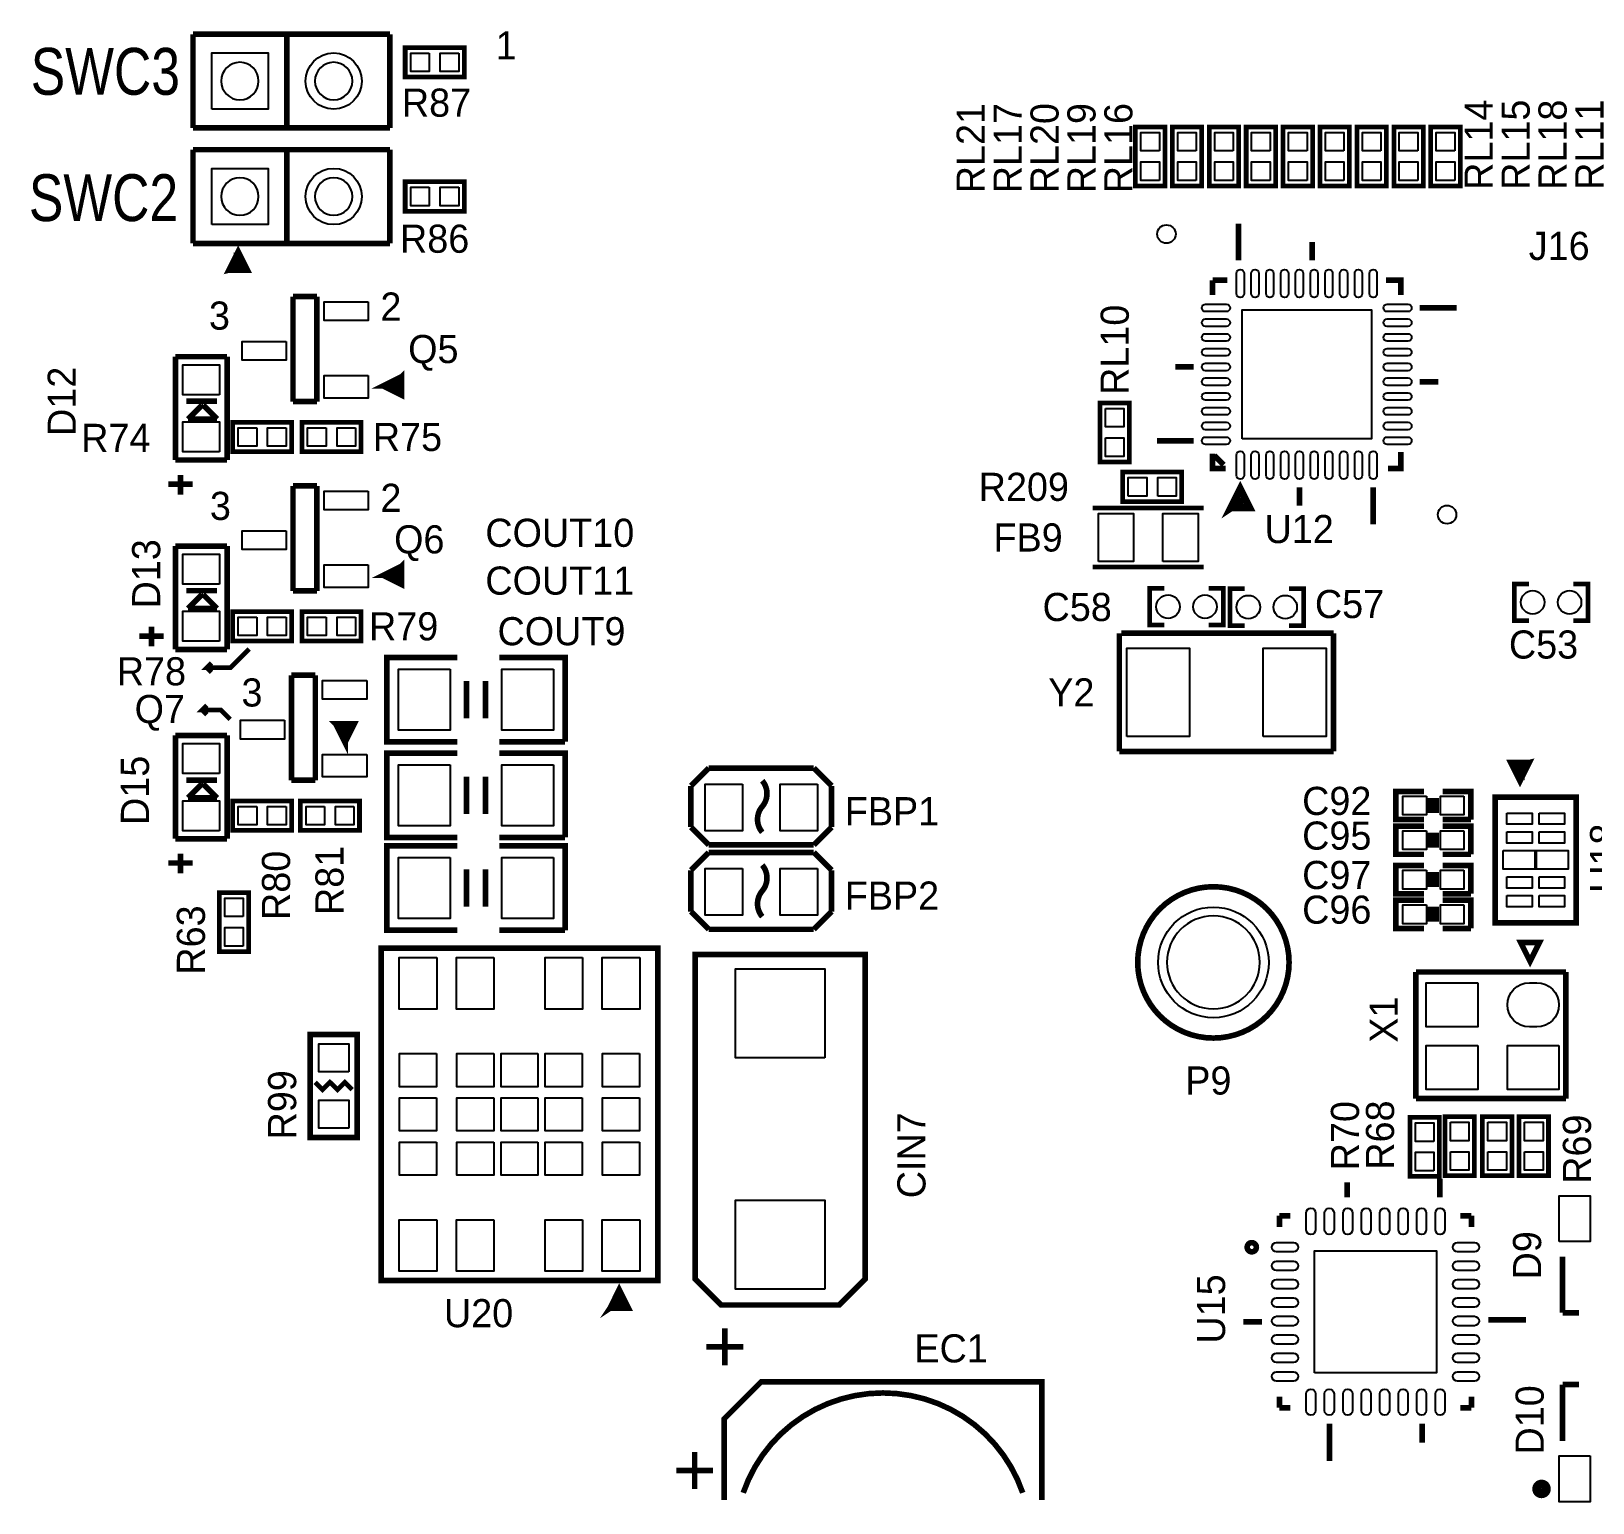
# Model space of a CAD drawing. Extents: x 0 to 260, y 0 to 180.
# Drawn here: x 192.12 to 234.41, y 68.13 to 108 of the extents above; entities that cross this region are included whole.
import ezdxf

# ---------------------------------------------------------------- set-up
doc = ezdxf.new("R2010")
doc.units = 0
for name, color, linetype in [('BG_DRILLHOLE', 193, 'CONTINUOUS'), ('BG_SILKSCREEN_TOP', 6, 'CONTINUOUS'), ('PG_SILKSCREEN_TOP', 254, 'CONTINUOUS'), ('PIN_TOP', 96, 'CONTINUOUS'), ('RD_SILKSCREEN_TOP', 85, 'CONTINUOUS')]:
    doc.layers.add(name, color=color, linetype=linetype)

msp = doc.modelspace()

# ---------------------------------------------------------------- linework, layer by layer
at = {"layer": 'BG_DRILLHOLE'}
for points in [[(198.27875, 106.650282, 1), (197.26275, 106.650282, 1)], [(200.81875, 106.650282, 1), (199.80275, 106.650282, 1)], [(198.27875, 103.522018, 1), (197.26275, 103.522018, 1)], [(200.81875, 103.522018, 1), (199.80275, 103.522018, 1)], [(225.39579, 82.771742, 1), (222.88119, 82.771742, 1)]]:
    msp.add_lwpolyline(points, format="xyb", close=True, dxfattribs=at)
at = {"layer": 'BG_SILKSCREEN_TOP', "const_width": 0.127}
for points in [[(198.0184, 91.2622), (197.5104, 90.7542), (196.8754, 90.7542), (197.0024, 90.8812)], [(196.8754, 90.7542), (197.0024, 90.6272)], [(197.5104, 89.3572), (197.2564, 89.6112), (196.7484, 89.6112), (196.8754, 89.7382)], [(196.7484, 89.6112), (196.8754, 89.4842)]]:
    msp.add_lwpolyline(points, dxfattribs=at)
at = {"layer": 'PG_SILKSCREEN_TOP'}
for points, const_width in [([(196.50075, 105.380282), (196.50075, 107.920282)], 0.1524), ([(196.50075, 107.920282), (201.83475, 107.920282)], 0.1524), ([(199.04075, 105.380282), (199.04075, 107.920282)], 0.1524), ([(200.81875, 107.920282), (201.83475, 107.920282)], 0.1524), ([(201.83475, 107.920282), (201.83475, 105.380282)], 0.1524), ([(202.2475, 107.557062), (202.2475, 106.759502), (203.8477, 106.759502), (203.8477, 107.557062), (202.2475, 107.557062)], 0.127), ([(201.83475, 105.380282), (196.50075, 105.380282)], 0.1524), ([(222.823786, 105.408476), (222.026226, 105.408476), (222.026226, 103.808276), (222.823786, 103.808276), (222.823786, 105.408476)], 0.127), ([(223.823784, 105.408476), (223.026224, 105.408476), (223.026224, 103.808276), (223.823784, 103.808276), (223.823784, 105.408476)], 0.127), ([(224.823782, 105.408476), (224.026222, 105.408476), (224.026222, 103.808276), (224.823782, 103.808276), (224.823782, 105.408476)], 0.127), ([(225.82378, 105.408476), (225.02622, 105.408476), (225.02622, 103.808276), (225.82378, 103.808276), (225.82378, 105.408476)], 0.127), ([(226.823778, 105.408476), (226.026218, 105.408476), (226.026218, 103.808276), (226.823778, 103.808276), (226.823778, 105.408476)], 0.127), ([(227.823776, 105.408476), (227.026216, 105.408476), (227.026216, 103.808276), (227.823776, 103.808276), (227.823776, 105.408476)], 0.127), ([(228.823774, 105.408476), (228.026214, 105.408476), (228.026214, 103.808276), (228.823774, 103.808276), (228.823774, 105.408476)], 0.127), ([(229.823772, 105.408476), (229.026212, 105.408476), (229.026212, 103.808276), (229.823772, 103.808276), (229.823772, 105.408476)], 0.127), ([(230.82377, 105.408476), (230.02621, 105.408476), (230.02621, 103.808276), (230.82377, 103.808276), (230.82377, 105.408476)], 0.127), ([(196.50075, 102.252018), (196.50075, 104.792018)], 0.1524), ([(196.50075, 104.792018), (201.83475, 104.792018)], 0.1524), ([(199.04075, 102.252018), (199.04075, 104.792018)], 0.1524), ([(200.81875, 104.792018), (201.83475, 104.792018)], 0.1524), ([(201.83475, 104.792018), (201.83475, 102.252018)], 0.1524), ([(202.2475, 103.920798), (202.2475, 103.123238), (203.8477, 103.123238), (203.8477, 103.920798), (202.2475, 103.920798)], 0.127), ([(224.817686, 102.789482), (224.817686, 101.789484)], 0.1524), ([(226.817682, 102.289356), (226.817682, 101.789484)], 0.1524), ([(201.83475, 102.252018), (196.50075, 102.252018)], 0.1524), ([(197.474586, 101.530404), (197.974458, 101.530404), (197.724522, 102.030276), (197.474586, 101.530404), (197.874636, 101.63048), (197.674484, 101.830378), (197.674484, 101.63048)], 0.1524), ([(224.117662, 101.254306), (224.517458, 101.254306)], 0.1524), ([(224.117662, 100.85451), (224.117662, 101.254306)], 0.1524), ([(228.817678, 101.254306), (229.217474, 101.254306), (229.217474, 100.85451)], 0.1524), ([(199.85736, 100.812346), (199.20966, 100.812346)], 0.1524), ([(199.20966, 100.812346), (199.20966, 97.967546)], 0.1524), ([(199.85736, 97.967546), (199.85736, 100.812346)], 0.1524), ([(230.727504, 100.504498), (229.727506, 100.504498)], 0.1524), ([(196.022976, 99.183444), (196.022976, 96.383602)], 0.1524), ([(197.423024, 99.183444), (196.022976, 99.183444)], 0.1524), ([(197.423024, 96.383602), (197.423024, 99.183444)], 0.1524), ([(223.107504, 98.904298), (223.60763, 98.904298)], 0.1524), ([(201.652378, 98.390202), (202.152504, 98.140266), (202.152504, 98.640138), (201.652378, 98.390202), (202.152504, 98.390202), (202.152504, 98.640138), (201.902314, 98.390202), (202.152504, 98.140266)], 0.1524), ([(229.727506, 98.504502), (230.227632, 98.504502)], 0.1524), ([(196.3166, 97.973642), (197.1548, 97.973642)], 0.1524), ([(196.7484, 97.872042), (196.3674, 97.491042)], 0.1524), ([(196.7738, 97.872042), (196.7484, 97.872042)], 0.1524), ([(197.1548, 97.491042), (196.7738, 97.872042)], 0.1524), ([(199.20966, 97.967546), (199.85736, 97.967546)], 0.1524), ([(221.067122, 96.331532), (221.864682, 96.331532), (221.864682, 97.931732), (221.067122, 97.931732), (221.067122, 96.331532)], 0.127), ([(196.3674, 97.491042), (197.1548, 97.491042)], 0.1524), ([(197.5739, 97.407222), (197.5739, 96.609662), (199.1741, 96.609662), (199.1741, 97.407222), (197.5739, 97.407222)], 0.127), ([(199.4535, 97.407222), (199.4535, 96.609662), (201.0537, 96.609662), (201.0537, 97.407222), (199.4535, 97.407222)], 0.127), ([(222.607632, 96.904302), (223.60763, 96.904302)], 0.1524), ([(196.022976, 96.383602), (197.423024, 96.383602)], 0.1524), ([(224.467674, 96.154494), (224.117662, 96.154494), (224.117662, 96.55429)], 0.1524), ([(224.167446, 96.504506), (224.417636, 96.254316)], 0.1524), ([(229.217474, 96.604328), (229.217474, 96.154494), (228.867462, 96.154494)], 0.1524), ([(196.1642, 95.44685), (196.1642, 95.98025)], 0.1524), ([(223.281494, 95.25762), (223.281494, 96.05518), (221.681294, 96.05518), (221.681294, 95.25762), (223.281494, 95.25762)], 0.127), ([(195.834, 95.72625), (196.4944, 95.72625)], 0.1524), ([(199.85736, 95.681546), (199.20966, 95.681546)], 0.1524), ([(199.20966, 95.681546), (199.20966, 92.836746)], 0.1524), ([(199.85736, 92.836746), (199.85736, 95.681546)], 0.1524), ([(224.617534, 95.094298), (225.11766, 95.094298), (224.86747, 95.594424), (224.617534, 95.094298), (224.917508, 95.29445)], 0.199898), ([(226.46767, 95.144336), (226.46767, 95.644462)], 0.1524), ([(228.467666, 94.644464), (228.467666, 95.644462)], 0.1524), ([(223.87433, 95.0849), (220.87205, 95.0849)], 0.127), ([(196.022976, 94.052644), (196.022976, 91.252802)], 0.1524), ([(197.423024, 94.052644), (196.022976, 94.052644)], 0.1524), ([(197.423024, 91.252802), (197.423024, 94.052644)], 0.1524), ([(201.652378, 93.259402), (202.152504, 93.009466), (202.152504, 93.509338), (201.652378, 93.259402), (202.152504, 93.259402), (202.152504, 93.509338), (201.902314, 93.259402), (202.152504, 93.009466)], 0.1524), ([(220.87205, 93.4847), (223.87433, 93.4847)], 0.127), ([(232.686098, 92.027502), (232.286048, 92.027502), (232.286048, 93.027754), (232.686098, 93.027754)], 0.127), ([(233.885994, 92.027502), (234.286044, 92.027502), (234.286044, 93.027754), (233.885994, 93.027754)], 0.127), ([(196.3166, 92.842842), (197.1548, 92.842842)], 0.1524), ([(196.7484, 92.741242), (196.3674, 92.360242)], 0.1524), ([(196.7738, 92.741242), (196.7484, 92.741242)], 0.1524), ([(197.1548, 92.360242), (196.7738, 92.741242)], 0.1524), ([(199.20966, 92.836746), (199.85736, 92.836746)], 0.1524), ([(222.810578, 92.909644), (222.410528, 92.909644), (222.410528, 91.909392), (222.810578, 91.909392)], 0.127), ([(224.010474, 92.909644), (224.410524, 92.909644), (224.410524, 91.909392), (224.010474, 91.909392)], 0.127), ([(224.984818, 91.897708), (224.584768, 91.897708), (224.584768, 92.89796), (224.984818, 92.89796)], 0.127), ([(226.184714, 91.897708), (226.584764, 91.897708), (226.584764, 92.89796), (226.184714, 92.89796)], 0.127), ([(196.3674, 92.360242), (197.1548, 92.360242)], 0.1524), ([(197.5739, 92.276422), (197.5739, 91.478862), (199.1741, 91.478862), (199.1741, 92.276422), (197.5739, 92.276422)], 0.127), ([(199.4535, 92.276422), (199.4535, 91.478862), (201.0537, 91.478862), (201.0537, 92.276422), (199.4535, 92.276422)], 0.127), ([(195.3768, 91.33205), (195.3768, 91.86545)], 0.1524), ([(195.0466, 91.61145), (195.707, 91.61145)], 0.1524), ([(221.591378, 88.487504), (221.591378, 91.687904)], 0.1524), ([(221.642178, 91.687904), (227.392738, 91.687904)], 0.1524), ([(227.392738, 91.687904), (227.392738, 88.487504)], 0.1524), ([(196.022976, 91.252802), (197.423024, 91.252802)], 0.1524), ([(203.6572, 88.7476), (201.7522, 88.7476), (201.7522, 91.0336), (203.6572, 91.0336)], 0.1524), ([(204.8002, 91.0336), (206.5782, 91.0336), (206.5782, 88.7476)], 0.1524), ([(199.81418, 90.550746), (199.16648, 90.550746)], 0.1524), ([(199.16648, 90.550746), (199.16648, 87.705946)], 0.1524), ([(199.81418, 87.705946), (199.81418, 90.550746)], 0.1524), ([(203.9112, 89.3826), (203.9112, 90.3986)], 0.1524), ([(204.4192, 89.3826), (204.4192, 90.3986)], 0.1524), ([(200.618598, 88.731598), (200.868534, 89.231724), (200.368662, 89.231724), (200.618598, 88.731598), (200.618598, 89.231724), (200.368662, 89.231724), (200.618598, 88.981534), (200.868534, 89.231724)], 0.1524), ([(196.022976, 88.921844), (196.022976, 86.122002)], 0.1524), ([(197.423024, 88.921844), (196.022976, 88.921844)], 0.1524), ([(197.423024, 86.122002), (197.423024, 88.921844)], 0.1524), ([(206.5782, 88.7476), (204.8002, 88.7476)], 0.1524), ([(203.6572, 86.1568), (201.7522, 86.1568), (201.7522, 88.4428), (203.6572, 88.4428)], 0.1524), ([(204.8002, 88.4428), (206.5782, 88.4428), (206.5782, 86.1568)], 0.1524), ([(227.392738, 88.487504), (221.591378, 88.487504)], 0.1524), ([(209.988404, 87.5538), (210.471004, 88.0364)], 0.1524), ([(210.471004, 88.0364), (213.315804, 88.0364)], 0.1524), ([(213.315804, 88.0364), (213.798404, 87.5538)], 0.1524), ([(232.692448, 88.185498), (232.192322, 88.185498), (232.442512, 87.685372), (232.692448, 88.185498), (232.292398, 88.085422), (232.492296, 87.885524), (232.492296, 88.085422)], 0.1524), ([(196.3166, 87.712042), (197.1548, 87.712042)], 0.1524), ([(196.7484, 87.610442), (196.3674, 87.229442)], 0.1524), ([(196.7738, 87.610442), (196.7484, 87.610442)], 0.1524), ([(197.1548, 87.229442), (196.7738, 87.610442)], 0.1524), ([(199.16648, 87.705946), (199.81418, 87.705946)], 0.1524), ([(203.9112, 86.7918), (203.9112, 87.8078)], 0.1524), ([(204.4192, 86.7918), (204.4192, 87.8078)], 0.1524), ([(209.988404, 86.4362), (209.988404, 87.5538)], 0.1524), ([(213.798404, 87.5538), (213.798404, 86.4362)], 0.1524), ([(196.3674, 87.229442), (197.1548, 87.229442)], 0.1524), ([(197.5739, 87.145622), (197.5739, 86.348062), (199.1741, 86.348062), (199.1741, 87.145622), (197.5739, 87.145622)], 0.127), ([(199.41032, 87.145622), (199.41032, 86.348062), (201.01052, 86.348062), (201.01052, 87.145622), (199.41032, 87.145622)], 0.127), ([(229.8446, 86.6394), (229.0826, 86.6394), (229.0826, 87.4014), (229.8446, 87.4014)], 0.1524), ([(230.0224, 86.8172), (230.0224, 87.2236)], 0.1524), ([(230.1748, 86.8172), (230.1748, 87.2236)], 0.1524), ([(230.3526, 87.4014), (231.1146, 87.4014), (231.1146, 86.6394)], 0.1524), ([(231.767126, 87.247222), (233.967274, 87.247222), (233.967274, 83.847178), (231.767126, 83.847178), (231.767126, 87.247222)], 0.1524), ([(231.1146, 86.6394), (230.3526, 86.6394)], 0.1524), ([(210.471004, 85.9536), (209.988404, 86.4362)], 0.1524), ([(213.798404, 86.4362), (213.315804, 85.9536)], 0.1524), ([(229.8446, 85.6996), (229.0826, 85.6996), (229.0826, 86.4616), (229.8446, 86.4616)], 0.1524), ([(230.0224, 85.8774), (230.0224, 86.2838)], 0.1524), ([(230.1748, 85.8774), (230.1748, 86.2838)], 0.1524), ([(230.3526, 86.4616), (231.1146, 86.4616), (231.1146, 85.6996)], 0.1524), ([(196.022976, 86.122002), (197.423024, 86.122002)], 0.1524), ([(203.6572, 83.6422), (201.7522, 83.6422), (201.7522, 85.9282), (203.6572, 85.9282)], 0.1524), ([(206.5782, 86.1568), (204.8002, 86.1568)], 0.1524), ([(204.8002, 85.9282), (206.5782, 85.9282), (206.5782, 83.6422)], 0.1524), ([(210.496404, 85.9536), (210.471004, 85.9536)], 0.1524), ([(213.315804, 85.9536), (210.496404, 85.9536)], 0.1524), ([(195.834, 85.46465), (196.4944, 85.46465)], 0.1524), ([(196.1642, 85.18525), (196.1642, 85.71865)], 0.1524), ([(209.988404, 85.2678), (210.471004, 85.7504)], 0.1524), ([(210.471004, 85.7504), (213.315804, 85.7504)], 0.1524), ([(213.315804, 85.7504), (213.798404, 85.2678)], 0.1524), ([(229.8446, 84.6328), (229.0826, 84.6328), (229.0826, 85.3948), (229.8446, 85.3948)], 0.1524), ([(231.1146, 85.6996), (230.3526, 85.6996)], 0.1524), ([(230.3526, 85.3948), (231.1146, 85.3948), (231.1146, 84.6328)], 0.1524), ([(203.9112, 84.2772), (203.9112, 85.2932)], 0.1524), ([(204.4192, 84.2772), (204.4192, 85.2932)], 0.1524), ([(209.988404, 84.1502), (209.988404, 85.2678)], 0.1524), ([(213.798404, 85.2678), (213.798404, 84.1502)], 0.1524), ([(230.0224, 84.8106), (230.0224, 85.217)], 0.1524), ([(230.1748, 84.8106), (230.1748, 85.217)], 0.1524), ([(198.01078, 84.662518), (197.21322, 84.662518), (197.21322, 83.062318), (198.01078, 83.062318), (198.01078, 84.662518)], 0.127), ([(231.1146, 84.6328), (230.3526, 84.6328)], 0.1524), ([(210.471004, 83.6676), (209.988404, 84.1502)], 0.1524), ([(213.798404, 84.1502), (213.315804, 83.6676)], 0.1524), ([(229.8446, 83.693), (229.0826, 83.693), (229.0826, 84.455), (229.8446, 84.455)], 0.1524), ([(230.0224, 83.8708), (230.0224, 84.2772)], 0.1524), ([(230.1748, 83.8708), (230.1748, 84.2772)], 0.1524), ([(230.3526, 84.455), (231.1146, 84.455), (231.1146, 83.693)], 0.1524), ([(231.1146, 83.693), (230.3526, 83.693)], 0.1524), ([(206.5782, 83.6422), (204.8002, 83.6422)], 0.1524), ([(210.496404, 83.6676), (210.471004, 83.6676)], 0.1524), ([(213.315804, 83.6676), (210.496404, 83.6676)], 0.1524), ([(232.9688, 83.312), (232.4608, 83.312), (232.7148, 82.804), (232.9688, 83.312)], 0.1524), ([(209.093308, 74.15276), (201.595228, 74.15276), (201.595228, 83.15452), (209.093308, 83.15452), (209.093308, 74.15276)], 0.1524), ([(214.70366, 74.189082), (214.70366, 82.989166), (210.10372, 82.989166), (210.10372, 74.189082), (210.803744, 73.489058), (214.003636, 73.489058), (214.70366, 74.189082)], 0.1524), ([(229.623874, 82.511138), (233.687874, 82.511138)], 0.1524), ([(229.623874, 79.082138), (229.623874, 82.511138)], 0.1524), ([(233.687874, 82.511138), (233.687874, 79.082138)], 0.1524), ([(199.676258, 78.025752), (199.676258, 80.819752), (200.946258, 80.819752), (200.946258, 78.025752), (199.676258, 78.025752)], 0.1524), ([(200.811384, 79.322676), (200.611232, 79.522828), (200.411334, 79.322676), (200.211182, 79.522828), (200.011284, 79.322676), (199.811132, 79.522828)], 0.127), ([(233.687874, 79.082138), (229.623874, 79.082138)], 0.1524), ([(230.259382, 78.5749), (229.461822, 78.5749), (229.461822, 76.9747), (230.259382, 76.9747), (230.259382, 78.5749)], 0.127), ([(230.41102, 76.990702), (231.20858, 76.990702), (231.20858, 78.590902), (230.41102, 78.590902), (230.41102, 76.990702)], 0.127), ([(231.42702, 76.990702), (232.22458, 76.990702), (232.22458, 78.590902), (231.42702, 78.590902), (231.42702, 76.990702)], 0.127), ([(232.41762, 76.990702), (233.21518, 76.990702), (233.21518, 78.590902), (232.41762, 78.590902), (232.41762, 76.990702)], 0.127), ([(230.270558, 76.91374), (230.270558, 76.40574)], 0.1524), ([(227.758498, 76.4032), (227.758498, 76.811632)], 0.1524), ([(225.927158, 75.60564), (225.927158, 75.90536)], 0.1524), ([(225.927158, 75.90536), (226.226878, 75.90536)], 0.1524), ([(231.129078, 75.90536), (230.829358, 75.90536)], 0.1524), ([(231.129078, 75.60564), (231.129078, 75.90536)], 0.1524), ([(233.595672, 74.802238), (233.595672, 73.278238)], 0.1524), ([(207.795368, 73.40346), (208.293208, 73.40346), (208.044288, 73.90384), (207.795368, 73.40346), (208.194148, 73.50252), (207.993488, 73.70318), (207.795368, 73.40346), (208.095088, 73.60412)], 0.1524), ([(233.595672, 73.278238), (234.045252, 73.278238)], 0.1524), ([(210.903566, 71.857108), (210.903566, 72.857106)], 0.1524), ([(225.457258, 73.03262), (224.949258, 73.03262)], 0.1524), ([(231.588818, 73.08596), (232.604818, 73.08596)], 0.1524), ([(210.403694, 72.357234), (211.403692, 72.357234)], 0.1524), ([(219.488766, 68.206874), (219.488766, 71.406766), (211.888832, 71.406766), (210.888834, 70.406768), (210.888834, 68.206874)], 0.1524), ([(225.927158, 71.00316), (225.927158, 70.70344)], 0.1524), ([(231.129078, 71.00316), (231.129078, 70.70344)], 0.1524), ([(233.595672, 71.331582), (234.045252, 71.331582)], 0.1524), ([(233.595672, 69.807582), (233.595672, 71.331582)], 0.1524), ([(225.927158, 70.70344), (226.226878, 70.70344)], 0.1524), ([(231.129078, 70.70344), (230.829358, 70.70344)], 0.1524), ([(227.280978, 70.27418), (227.280978, 69.25818)], 0.1524), ([(229.793038, 70.27164), (229.793038, 69.76364)], 0.1524), ([(210.088734, 69.506846), (210.088734, 68.506848)], 0.1524), ([(209.588862, 69.00672), (210.58886, 69.00672)], 0.1524)]:
    msp.add_lwpolyline(points, dxfattribs=dict(at, const_width=const_width))
for points, const_width in [([(211.918804, 86.995254), (211.918804, 86.995, 0.366409), (211.918804, 87.693754)], 0.1524), ([(211.918804, 86.2965, -0.366105), (211.918804, 86.995254)], 0.1524), ([(211.918804, 84.709254), (211.918804, 84.709, 0.366409), (211.918804, 85.407754)], 0.1524), ([(211.918804, 84.0105, -0.366105), (211.918804, 84.709254)], 0.1524), ([(226.188524, 82.771742, 1), (222.088456, 82.771742, 1), (226.188524, 82.771742)], 0.1524), ([(225.302318, 75.05446, 1), (225.053906, 75.05446, 1), (225.302318, 75.05446)], 0.1524), ([(218.9734, 68.401692, 0.714765), (211.4042, 68.401692)], 0.151892), ([(233.150664, 68.506086, 1), (232.902252, 68.506086, 1), (233.150664, 68.506086)], 0.254)]:
    msp.add_lwpolyline(points, format="xyb", dxfattribs=dict(at, const_width=const_width))
at = {"layer": 'PIN_TOP'}
for points in [[(197.00875, 105.888282), (197.00875, 107.412282), (198.53275, 107.412282), (198.53275, 105.888282)], [(202.89901, 107.408472), (202.89901, 106.908092), (202.39863, 106.908092), (202.39863, 107.408472)], [(203.69657, 107.408472), (203.69657, 106.908092), (203.19619, 106.908092), (203.19619, 107.408472)], [(222.675196, 104.756966), (222.174816, 104.756966), (222.174816, 105.257346), (222.675196, 105.257346)], [(223.675194, 104.756966), (223.174814, 104.756966), (223.174814, 105.257346), (223.675194, 105.257346)], [(224.675192, 104.756966), (224.174812, 104.756966), (224.174812, 105.257346), (224.675192, 105.257346)], [(225.67519, 104.756966), (225.17481, 104.756966), (225.17481, 105.257346), (225.67519, 105.257346)], [(226.675188, 104.756966), (226.174808, 104.756966), (226.174808, 105.257346), (226.675188, 105.257346)], [(227.675186, 104.756966), (227.174806, 104.756966), (227.174806, 105.257346), (227.675186, 105.257346)], [(228.675184, 104.756966), (228.174804, 104.756966), (228.174804, 105.257346), (228.675184, 105.257346)], [(229.675182, 104.756966), (229.174802, 104.756966), (229.174802, 105.257346), (229.675182, 105.257346)], [(230.67518, 104.756966), (230.1748, 104.756966), (230.1748, 105.257346), (230.67518, 105.257346)], [(197.00875, 102.760018), (197.00875, 104.284018), (198.53275, 104.284018), (198.53275, 102.760018)], [(222.675196, 103.959406), (222.174816, 103.959406), (222.174816, 104.459786), (222.675196, 104.459786)], [(223.675194, 103.959406), (223.174814, 103.959406), (223.174814, 104.459786), (223.675194, 104.459786)], [(224.675192, 103.959406), (224.174812, 103.959406), (224.174812, 104.459786), (224.675192, 104.459786)], [(225.67519, 103.959406), (225.17481, 103.959406), (225.17481, 104.459786), (225.67519, 104.459786)], [(226.675188, 103.959406), (226.174808, 103.959406), (226.174808, 104.459786), (226.675188, 104.459786)], [(227.675186, 103.959406), (227.174806, 103.959406), (227.174806, 104.459786), (227.675186, 104.459786)], [(228.675184, 103.959406), (228.174804, 103.959406), (228.174804, 104.459786), (228.675184, 104.459786)], [(229.675182, 103.959406), (229.174802, 103.959406), (229.174802, 104.459786), (229.675182, 104.459786)], [(230.67518, 103.959406), (230.1748, 103.959406), (230.1748, 104.459786), (230.67518, 104.459786)], [(202.89901, 103.772208), (202.89901, 103.271828), (202.39863, 103.271828), (202.39863, 103.772208)], [(203.69657, 103.772208), (203.69657, 103.271828), (203.19619, 103.271828), (203.19619, 103.772208)], [(201.24928, 100.66909), (201.24928, 100.16109), (200.05548, 100.16109), (200.05548, 100.66909)], [(224.917508, 96.95434), (224.917508, 100.45446), (228.417628, 100.45446), (228.417628, 96.95434)], [(199.02424, 99.593908), (199.02424, 99.085908), (197.83044, 99.085908), (197.83044, 99.593908)], [(197.2183, 98.152204), (196.2277, 98.152204), (196.2277, 98.965004), (197.2183, 98.965004)], [(201.24928, 98.669856), (201.24928, 98.060256), (200.05548, 98.060256), (200.05548, 98.669856)], [(221.215712, 97.780602), (221.716092, 97.780602), (221.716092, 97.280222), (221.215712, 97.280222)], [(197.2183, 96.602042), (196.2277, 96.602042), (196.2277, 97.414842), (197.2183, 97.414842)], [(198.22541, 97.258632), (198.22541, 96.758252), (197.72503, 96.758252), (197.72503, 97.258632)], [(199.02297, 97.258632), (199.02297, 96.758252), (198.52259, 96.758252), (198.52259, 97.258632)], [(200.10501, 97.258632), (200.10501, 96.758252), (199.60463, 96.758252), (199.60463, 97.258632)], [(200.90257, 97.258632), (200.90257, 96.758252), (200.40219, 96.758252), (200.40219, 97.258632)], [(221.215712, 96.983042), (221.716092, 96.983042), (221.716092, 96.482662), (221.215712, 96.482662)], [(221.832424, 95.40621), (221.832424, 95.90659), (222.332804, 95.90659), (222.332804, 95.40621)], [(222.629984, 95.40621), (222.629984, 95.90659), (223.130364, 95.90659), (223.130364, 95.40621)], [(201.24928, 95.53829), (201.24928, 95.03029), (200.05548, 95.03029), (200.05548, 95.53829)], [(221.02445, 93.63456), (221.02445, 94.93504), (221.97441, 94.93504), (221.97441, 93.63456)], [(222.77197, 93.63456), (222.77197, 94.93504), (223.72193, 94.93504), (223.72193, 93.63456)], [(199.02424, 94.463108), (199.02424, 93.955108), (197.83044, 93.955108), (197.83044, 94.463108)], [(197.2183, 93.021404), (196.2277, 93.021404), (196.2277, 93.834204), (197.2183, 93.834204)], [(201.24928, 93.539056), (201.24928, 92.929456), (200.05548, 92.929456), (200.05548, 93.539056)], [(197.2183, 91.471242), (196.2277, 91.471242), (196.2277, 92.284042), (197.2183, 92.284042)], [(198.22541, 92.127832), (198.22541, 91.627452), (197.72503, 91.627452), (197.72503, 92.127832)], [(199.02297, 92.127832), (199.02297, 91.627452), (198.52259, 91.627452), (198.52259, 92.127832)], [(200.10501, 92.127832), (200.10501, 91.627452), (199.60463, 91.627452), (199.60463, 92.127832)], [(200.90257, 92.127832), (200.90257, 91.627452), (200.40219, 91.627452), (200.40219, 92.127832)], [(221.792038, 88.893904), (221.792038, 91.281504), (223.493838, 91.281504), (223.493838, 88.893904)], [(225.490278, 88.893904), (225.490278, 91.281504), (227.192078, 91.281504), (227.192078, 88.893904)], [(203.4667, 90.7161), (203.4667, 89.0651), (202.0697, 89.0651), (202.0697, 90.7161)], [(206.2607, 90.7161), (206.2607, 89.0651), (204.8637, 89.0651), (204.8637, 90.7161)], [(201.2061, 90.40749), (201.2061, 89.89949), (200.0123, 89.89949), (200.0123, 90.40749)], [(198.98106, 89.332308), (198.98106, 88.824308), (197.78726, 88.824308), (197.78726, 89.332308)], [(197.2183, 87.890604), (196.2277, 87.890604), (196.2277, 88.703404), (197.2183, 88.703404)], [(201.2061, 88.408256), (201.2061, 87.798656), (200.0123, 87.798656), (200.0123, 88.408256)], [(203.4667, 88.1253), (203.4667, 86.4743), (202.0697, 86.4743), (202.0697, 88.1253)], [(206.2607, 88.1253), (206.2607, 86.4743), (204.8637, 86.4743), (204.8637, 88.1253)], [(211.385404, 87.6046), (211.385404, 86.3346), (210.369404, 86.3346), (210.369404, 87.6046)], [(213.417404, 87.6046), (213.417404, 86.3346), (212.401404, 86.3346), (212.401404, 87.6046)], [(197.2183, 86.340442), (196.2277, 86.340442), (196.2277, 87.153242), (197.2183, 87.153242)], [(229.9081, 87.2744), (229.9081, 86.7664), (229.2731, 86.7664), (229.2731, 87.2744)], [(230.9241, 87.2744), (230.9241, 86.7664), (230.2891, 86.7664), (230.2891, 87.2744)], [(198.22541, 86.997032), (198.22541, 86.496652), (197.72503, 86.496652), (197.72503, 86.997032)], [(199.02297, 86.997032), (199.02297, 86.496652), (198.52259, 86.496652), (198.52259, 86.997032)], [(200.06183, 86.997032), (200.06183, 86.496652), (199.56145, 86.496652), (199.56145, 86.997032)], [(200.85939, 86.997032), (200.85939, 86.496652), (200.35901, 86.496652), (200.35901, 86.997032)], [(232.082594, 86.8172), (232.768394, 86.8172), (232.768394, 86.5124), (232.082594, 86.5124)], [(232.966006, 86.8172), (233.651806, 86.8172), (233.651806, 86.5124), (232.966006, 86.5124)], [(229.9081, 86.3346), (229.9081, 85.8266), (229.2731, 85.8266), (229.2731, 86.3346)], [(230.9241, 86.3346), (230.9241, 85.8266), (230.2891, 85.8266), (230.2891, 86.3346)], [(232.082594, 86.3092), (232.768394, 86.3092), (232.768394, 86.0044), (232.082594, 86.0044)], [(232.966006, 86.3092), (233.651806, 86.3092), (233.651806, 86.0044), (232.966006, 86.0044)], [(203.4667, 85.6107), (203.4667, 83.9597), (202.0697, 83.9597), (202.0697, 85.6107)], [(206.2607, 85.6107), (206.2607, 83.9597), (204.8637, 83.9597), (204.8637, 85.6107)], [(231.9909, 85.8012), (232.8799, 85.8012), (232.8799, 85.2932), (231.9909, 85.2932)], [(232.8545, 85.8012), (233.7435, 85.8012), (233.7435, 85.2932), (232.8545, 85.2932)], [(211.385404, 85.3186), (211.385404, 84.0486), (210.369404, 84.0486), (210.369404, 85.3186)], [(213.417404, 85.3186), (213.417404, 84.0486), (212.401404, 84.0486), (212.401404, 85.3186)], [(229.9081, 85.2678), (229.9081, 84.7598), (229.2731, 84.7598), (229.2731, 85.2678)], [(230.9241, 85.2678), (230.9241, 84.7598), (230.2891, 84.7598), (230.2891, 85.2678)], [(232.082594, 85.09), (232.768394, 85.09), (232.768394, 84.7852), (232.082594, 84.7852)], [(232.966006, 85.09), (233.651806, 85.09), (233.651806, 84.7852), (232.966006, 84.7852)], [(197.86219, 84.011008), (197.36181, 84.011008), (197.36181, 84.511388), (197.86219, 84.511388)], [(229.9081, 84.328), (229.9081, 83.82), (229.2731, 83.82), (229.2731, 84.328)], [(230.9241, 84.328), (230.9241, 83.82), (230.2891, 83.82), (230.2891, 84.328)], [(232.082594, 84.582), (232.768394, 84.582), (232.768394, 84.2772), (232.082594, 84.2772)], [(232.966006, 84.582), (233.651806, 84.582), (233.651806, 84.2772), (232.966006, 84.2772)], [(197.86219, 83.213448), (197.36181, 83.213448), (197.36181, 83.713828), (197.86219, 83.713828)], [(203.101448, 82.90306), (203.101448, 81.50606), (202.085448, 81.50606), (202.085448, 82.90306)], [(204.653388, 82.90306), (204.653388, 81.50606), (203.637388, 81.50606), (203.637388, 82.90306)], [(207.051148, 82.90306), (207.051148, 81.50606), (206.035148, 81.50606), (206.035148, 82.90306)], [(208.603088, 82.90306), (208.603088, 81.50606), (207.587088, 81.50606), (207.587088, 82.90306)], [(213.61019, 80.184244), (211.19719, 80.184244), (211.19719, 82.597244), (213.61019, 82.597244)], [(231.29748, 82.219038), (231.29748, 81.025238), (229.90048, 81.025238), (229.90048, 82.219038)], [(200.717658, 79.803752), (199.904858, 79.803752), (199.904858, 80.565752), (200.717658, 80.565752)], [(231.29748, 80.519016), (231.29748, 79.325216), (229.90048, 79.325216), (229.90048, 80.519016)], [(233.497374, 80.519016), (233.497374, 79.325216), (232.100374, 79.325216), (232.100374, 80.519016)], [(203.093447, 80.302481), (203.093447, 79.402559), (202.093449, 79.402559), (202.093449, 80.302481)], [(204.645387, 80.302481), (204.645387, 79.402559), (203.645389, 79.402559), (203.645389, 80.302481)], [(205.844267, 80.302481), (205.844267, 79.402559), (204.844269, 79.402559), (204.844269, 80.302481)], [(207.043147, 80.302481), (207.043147, 79.402559), (206.043149, 79.402559), (206.043149, 80.302481)], [(208.595087, 80.302481), (208.595087, 79.402559), (207.595089, 79.402559), (207.595089, 80.302481)], [(203.093447, 79.103601), (203.093447, 78.203679), (202.093449, 78.203679), (202.093449, 79.103601)], [(204.645387, 79.103601), (204.645387, 78.203679), (203.645389, 78.203679), (203.645389, 79.103601)], [(205.844267, 79.103601), (205.844267, 78.203679), (204.844269, 78.203679), (204.844269, 79.103601)], [(207.043147, 79.103601), (207.043147, 78.203679), (206.043149, 78.203679), (206.043149, 79.103601)], [(208.595087, 79.103601), (208.595087, 78.203679), (207.595089, 78.203679), (207.595089, 79.103601)], [(200.717658, 78.279752), (199.904858, 78.279752), (199.904858, 79.041752), (200.717658, 79.041752)], [(230.110792, 77.92339), (229.610412, 77.92339), (229.610412, 78.42377), (230.110792, 78.42377)], [(230.55961, 78.439772), (231.05999, 78.439772), (231.05999, 77.939392), (230.55961, 77.939392)], [(231.57561, 78.439772), (232.07599, 78.439772), (232.07599, 77.939392), (231.57561, 77.939392)], [(232.56621, 78.439772), (233.06659, 78.439772), (233.06659, 77.939392), (232.56621, 77.939392)], [(203.093447, 77.904721), (203.093447, 77.004799), (202.093449, 77.004799), (202.093449, 77.904721)], [(204.645387, 77.904721), (204.645387, 77.004799), (203.645389, 77.004799), (203.645389, 77.904721)], [(205.844267, 77.904721), (205.844267, 77.004799), (204.844269, 77.004799), (204.844269, 77.904721)], [(207.043147, 77.904721), (207.043147, 77.004799), (206.043149, 77.004799), (206.043149, 77.904721)], [(208.595087, 77.904721), (208.595087, 77.004799), (207.595089, 77.004799), (207.595089, 77.904721)], [(230.110792, 77.12583), (229.610412, 77.12583), (229.610412, 77.62621), (230.110792, 77.62621)], [(230.55961, 77.642212), (231.05999, 77.642212), (231.05999, 77.141832), (230.55961, 77.141832)], [(231.57561, 77.642212), (232.07599, 77.642212), (232.07599, 77.141832), (231.57561, 77.141832)], [(232.56621, 77.642212), (233.06659, 77.642212), (233.06659, 77.141832), (232.56621, 77.141832)], [(213.61019, 73.917048), (211.19719, 73.917048), (211.19719, 76.330048), (213.61019, 76.330048)], [(233.501692, 75.206098), (233.501692, 76.450698), (234.339892, 76.450698), (234.339892, 75.206098)], [(203.101448, 75.80122), (203.101448, 74.40422), (202.085448, 74.40422), (202.085448, 75.80122)], [(204.653388, 75.80122), (204.653388, 74.40422), (203.637388, 74.40422), (203.637388, 75.80122)], [(207.051148, 75.80122), (207.051148, 74.40422), (206.035148, 74.40422), (206.035148, 75.80122)], [(208.603088, 75.80122), (208.603088, 74.40422), (207.587088, 74.40422), (207.587088, 75.80122)], [(226.877118, 71.6534), (226.877118, 74.9554), (230.179118, 74.9554), (230.179118, 71.6534)], [(234.339892, 69.403722), (234.339892, 68.159122), (233.501692, 68.159122), (233.501692, 69.403722)]]:
    msp.add_lwpolyline(points, close=True, dxfattribs=at)
for points in [[(224.96907, 101.44379), (224.96907, 100.88499, -1), (224.76587, 100.88499), (224.76587, 101.44379, -1)], [(225.36912, 101.44379), (225.36912, 100.88499, -1), (225.16592, 100.88499), (225.16592, 101.44379, -1)], [(225.76917, 101.44379), (225.76917, 100.88499, -1), (225.56597, 100.88499), (225.56597, 101.44379, -1)], [(226.16922, 101.44379), (226.16922, 100.88499, -1), (225.96602, 100.88499), (225.96602, 101.44379, -1)], [(226.56927, 101.44379), (226.56927, 100.88499, -1), (226.36607, 100.88499), (226.36607, 101.44379, -1)], [(226.969066, 101.44379), (226.969066, 100.88499, -1), (226.765866, 100.88499), (226.765866, 101.44379, -1)], [(227.369116, 101.44379), (227.369116, 100.88499, -1), (227.165916, 100.88499), (227.165916, 101.44379, -1)], [(227.769166, 101.44379), (227.769166, 100.88499, -1), (227.565966, 100.88499), (227.565966, 101.44379, -1)], [(228.169216, 101.44379), (228.169216, 100.88499, -1), (227.966016, 100.88499), (227.966016, 101.44379, -1)], [(228.569266, 101.44379), (228.569266, 100.88499, -1), (228.366066, 100.88499), (228.366066, 101.44379, -1)], [(224.486978, 100.402898), (223.928178, 100.402898, -1), (223.928178, 100.606098), (224.486978, 100.606098, -1)], [(229.406958, 100.402898), (228.848158, 100.402898, -1), (228.848158, 100.606098), (229.406958, 100.606098, -1)], [(224.486978, 100.002848), (223.928178, 100.002848, -1), (223.928178, 100.206048), (224.486978, 100.206048, -1)], [(229.406958, 100.002848), (228.848158, 100.002848, -1), (228.848158, 100.206048), (229.406958, 100.206048, -1)], [(224.486978, 99.602798), (223.928178, 99.602798, -1), (223.928178, 99.805998), (224.486978, 99.805998, -1)], [(224.486978, 99.202748), (223.928178, 99.202748, -1), (223.928178, 99.405948), (224.486978, 99.405948, -1)], [(229.406958, 99.602798), (228.848158, 99.602798, -1), (228.848158, 99.805998), (229.406958, 99.805998, -1)], [(229.406958, 99.202748), (228.848158, 99.202748, -1), (228.848158, 99.405948), (229.406958, 99.405948, -1)], [(224.486978, 98.802698), (223.928178, 98.802698, -1), (223.928178, 99.005898), (224.486978, 99.005898, -1)], [(229.406958, 98.802698), (228.848158, 98.802698, -1), (228.848158, 99.005898), (229.406958, 99.005898, -1)], [(224.486978, 98.402902), (223.928178, 98.402902, -1), (223.928178, 98.606102), (224.486978, 98.606102, -1)], [(229.406958, 98.402902), (228.848158, 98.402902, -1), (228.848158, 98.606102), (229.406958, 98.606102, -1)], [(224.486978, 98.002852), (223.928178, 98.002852, -1), (223.928178, 98.206052), (224.486978, 98.206052, -1)], [(229.406958, 98.002852), (228.848158, 98.002852, -1), (228.848158, 98.206052), (229.406958, 98.206052, -1)], [(224.486978, 97.602802), (223.928178, 97.602802, -1), (223.928178, 97.806002), (224.486978, 97.806002, -1)], [(229.406958, 97.602802), (228.848158, 97.602802, -1), (228.848158, 97.806002), (229.406958, 97.806002, -1)], [(224.486978, 97.202752), (223.928178, 97.202752, -1), (223.928178, 97.405952), (224.486978, 97.405952, -1)], [(229.406958, 97.202752), (228.848158, 97.202752, -1), (228.848158, 97.405952), (229.406958, 97.405952, -1)], [(224.486978, 96.802702), (223.928178, 96.802702, -1), (223.928178, 97.005902), (224.486978, 97.005902, -1)], [(229.406958, 96.802702), (228.848158, 96.802702, -1), (228.848158, 97.005902), (229.406958, 97.005902, -1)], [(224.96907, 96.52381), (224.96907, 95.96501, -1), (224.76587, 95.96501), (224.76587, 96.52381, -1)], [(225.36912, 96.52381), (225.36912, 95.96501, -1), (225.16592, 95.96501), (225.16592, 96.52381, -1)], [(225.76917, 96.52381), (225.76917, 95.96501, -1), (225.56597, 95.96501), (225.56597, 96.52381, -1)], [(226.16922, 96.52381), (226.16922, 95.96501, -1), (225.96602, 95.96501), (225.96602, 96.52381, -1)], [(226.56927, 96.52381), (226.56927, 95.96501, -1), (226.36607, 95.96501), (226.36607, 96.52381, -1)], [(226.969066, 96.52381), (226.969066, 95.96501, -1), (226.765866, 95.96501), (226.765866, 96.52381, -1)], [(227.369116, 96.52381), (227.369116, 95.96501, -1), (227.165916, 95.96501), (227.165916, 96.52381, -1)], [(227.769166, 96.52381), (227.769166, 95.96501, -1), (227.565966, 95.96501), (227.565966, 96.52381, -1)], [(228.169216, 96.52381), (228.169216, 95.96501, -1), (227.966016, 95.96501), (227.966016, 96.52381, -1)], [(228.569266, 96.52381), (228.569266, 95.96501, -1), (228.366066, 95.96501), (228.366066, 96.52381, -1)], [(232.697274, 82.219038), (232.900474, 82.219038, -1), (232.900474, 81.025238), (232.697274, 81.025238, -1)], [(226.905058, 75.9841), (226.905058, 75.5269, -1), (226.651058, 75.5269), (226.651058, 75.9841, -1)], [(227.405438, 75.9841), (227.405438, 75.5269, -1), (227.151438, 75.5269), (227.151438, 75.9841, -1)], [(227.905818, 75.9841), (227.905818, 75.5269, -1), (227.651818, 75.5269), (227.651818, 75.9841, -1)], [(228.406198, 75.9841), (228.406198, 75.5269, -1), (228.152198, 75.5269), (228.152198, 75.9841, -1)], [(228.904038, 75.9841), (228.904038, 75.5269, -1), (228.650038, 75.5269), (228.650038, 75.9841, -1)], [(229.404418, 75.9841), (229.404418, 75.5269, -1), (229.150418, 75.5269), (229.150418, 75.9841, -1)], [(229.904798, 75.9841), (229.904798, 75.5269, -1), (229.650798, 75.5269), (229.650798, 75.9841, -1)], [(230.405178, 75.9841), (230.405178, 75.5269, -1), (230.151178, 75.5269), (230.151178, 75.9841, -1)], [(226.308158, 74.92746), (225.850958, 74.92746, -1), (225.850958, 75.18146), (226.308158, 75.18146, -1)], [(231.207818, 74.92746), (230.750618, 74.92746, -1), (230.750618, 75.18146), (231.207818, 75.18146, -1)], [(226.308158, 74.42708), (225.850958, 74.42708, -1), (225.850958, 74.68108), (226.308158, 74.68108, -1)], [(231.207818, 74.42708), (230.750618, 74.42708, -1), (230.750618, 74.68108), (231.207818, 74.68108, -1)], [(226.308158, 73.9267), (225.850958, 73.9267, -1), (225.850958, 74.1807), (226.308158, 74.1807, -1)], [(231.207818, 73.9267), (230.750618, 73.9267, -1), (230.750618, 74.1807), (231.207818, 74.1807, -1)], [(226.308158, 73.42632), (225.850958, 73.42632, -1), (225.850958, 73.68032), (226.308158, 73.68032, -1)], [(231.207818, 73.42632), (230.750618, 73.42632, -1), (230.750618, 73.68032), (231.207818, 73.68032, -1)], [(226.308158, 72.92848), (225.850958, 72.92848, -1), (225.850958, 73.18248), (226.308158, 73.18248, -1)], [(231.207818, 72.92848), (230.750618, 72.92848, -1), (230.750618, 73.18248), (231.207818, 73.18248, -1)], [(226.308158, 72.4281), (225.850958, 72.4281, -1), (225.850958, 72.6821), (226.308158, 72.6821, -1)], [(231.207818, 72.4281), (230.750618, 72.4281, -1), (230.750618, 72.6821), (231.207818, 72.6821, -1)], [(226.308158, 71.92772), (225.850958, 71.92772, -1), (225.850958, 72.18172), (226.308158, 72.18172, -1)], [(231.207818, 71.92772), (230.750618, 71.92772, -1), (230.750618, 72.18172), (231.207818, 72.18172, -1)], [(226.308158, 71.42734), (225.850958, 71.42734, -1), (225.850958, 71.68134), (226.308158, 71.68134, -1)], [(231.207818, 71.42734), (230.750618, 71.42734, -1), (230.750618, 71.68134), (231.207818, 71.68134, -1)], [(226.905058, 71.08444), (226.905058, 70.62724, -1), (226.651058, 70.62724), (226.651058, 71.08444, -1)], [(227.405438, 71.08444), (227.405438, 70.62724, -1), (227.151438, 70.62724), (227.151438, 71.08444, -1)], [(227.905818, 71.08444), (227.905818, 70.62724, -1), (227.651818, 70.62724), (227.651818, 71.08444, -1)], [(228.406198, 71.08444), (228.406198, 70.62724, -1), (228.152198, 70.62724), (228.152198, 71.08444, -1)], [(228.904038, 71.08444), (228.904038, 70.62724, -1), (228.650038, 70.62724), (228.650038, 71.08444, -1)], [(229.404418, 71.08444), (229.404418, 70.62724, -1), (229.150418, 70.62724), (229.150418, 71.08444, -1)], [(229.904798, 71.08444), (229.904798, 70.62724, -1), (229.650798, 70.62724), (229.650798, 71.08444, -1)], [(230.405178, 71.08444), (230.405178, 70.62724, -1), (230.151178, 70.62724), (230.151178, 71.08444, -1)]]:
    msp.add_lwpolyline(points, format="xyb", close=True, dxfattribs=at)
for centre, radius in [((200.31075, 106.650282), 0.762), ((200.31075, 103.522018), 0.762), ((222.867474, 102.504494), 0.25019), ((230.467662, 94.904306), 0.25019), ((222.9104, 92.409518), 0.3175), ((223.910652, 92.409518), 0.3175), ((225.08464, 92.397834), 0.3175), ((226.084892, 92.397834), 0.3175), ((232.78592, 92.527628), 0.3175), ((233.786172, 92.527628), 0.3175), ((224.13849, 82.771742), 1.4986)]:
    msp.add_circle(centre, radius, dxfattribs=at)

# ---------------------------------------------------------------- texts
at = {"layer": 'PG_SILKSCREEN_TOP', "width": 1.003333}
for s, p in [('1', (204.6986, 107.2388)), ('3', (196.93255, 99.915218)), ('2', (201.576686, 100.15982)), ('2', (201.576686, 94.97822)), ('3', (196.95795, 94.759018)), ('3', (197.81393, 89.704418))]:
    msp.add_text(s, height=0.762, dxfattribs=at).set_placement(p)
at = {"layer": 'RD_SILKSCREEN_TOP'}
for s, height, width, p in [('SWC3', 1.27, 0.824, (192.106042, 106.27868)), ('R87', 0.762, 1.003333, (202.158346, 105.685082)), ('SWC2', 1.27, 0.824, (192.055496, 102.856284)), ('R86', 0.762, 1.003333, (202.107546, 101.998018)), ('J16', 0.762, 1.003333, (232.68051, 101.803708)), ('Q5', 0.762, 1.003333, (202.328272, 99.008946)), ('R74', 0.762, 1.003333, (193.471546, 96.602042)), ('R75', 0.762, 1.003333, (201.370946, 96.627442)), ('R209', 0.762, 1.003333, (217.78214, 95.2754)), ('COUT10', 0.762, 1.003333, (204.418438, 94.0308)), ('U12', 0.762, 1.003333, (225.524314, 94.1324)), ('Q6', 0.762, 1.003333, (201.947272, 93.852746)), ('FB9', 0.762, 1.003333, (218.181936, 93.9038)), ('COUT11', 0.762, 1.003333, (204.418438, 92.7354)), ('C58', 0.762, 1.003333, (219.511372, 92.02039)), ('C57', 0.762, 1.003333, (226.88804, 92.100146)), ('R79', 0.762, 1.003333, (201.269346, 91.496642)), ('COUT9', 0.762, 1.003333, (204.748892, 91.3638)), ('C53', 0.762, 1.003333, (232.142792, 91.003628)), ('R78', 0.762, 1.003333, (194.436746, 90.277442)), ('Y2', 0.762, 1.003333, (219.666058, 89.706704)), ('Q7', 0.762, 1.003333, (194.919092, 89.255346)), ('FBP1', 0.762, 1.003333, (214.153496, 86.487)), ('C92', 0.762, 1.003333, (226.542346, 86.7664)), ('C95', 0.762, 1.003333, (226.542346, 85.8266)), ('C97', 0.762, 1.003333, (226.542346, 84.7598)), ('FBP2', 0.762, 1.003333, (214.153496, 84.201)), ('C96', 0.762, 1.003333, (226.542346, 83.82)), ('P9', 0.762, 1.003333, (223.37649, 79.190342)), ('U20', 0.762, 1.003333, (203.297536, 72.887332)), ('EC1', 0.762, 1.003333, (216.039954, 71.9328))]:
    msp.add_text(s, height=height, dxfattribs=dict(at, width=width)).set_placement(p)
at = {"layer": 'RD_SILKSCREEN_TOP', "width": 1.003333}
for s, p in [('RL21', (217.94597, 103.610918)), ('RL17', (218.945968, 103.610918)), ('RL20', (219.945966, 103.610918)), ('RL19', (220.945964, 103.610918)), ('RL16', (221.945962, 103.610918)), ('RL14', (231.705404, 103.70439)), ('RL15', (232.705402, 103.70439)), ('RL18', (233.7054, 103.70439)), ('RL11', (234.705398, 103.704136)), ('RL10', (221.846902, 98.147124)), ('D12', (193.326512, 97.03562)), ('D13', (195.612512, 92.361766)), ('D15', (195.307712, 86.49462)), ('U18', (235.1024, 84.657946)), ('R81', (200.577958, 84.055966)), ('R80', (199.130158, 83.921346)), ('R63', (196.8246, 82.439764)), ('X1', (229.1334, 80.5942)), ('R99', (199.295258, 77.974698)), ('R70', (228.082602, 77.139546)), ('R68', (229.0318, 77.155548)), ('CIN7', (216.34069, 76.381356)), ('R69', (234.3658, 76.774548)), ('D9', (233.015536, 74.18197)), ('U15', (224.45599, 72.443848)), ('D10', (233.085132, 69.437758))]:
    msp.add_text(s, height=0.762, rotation=90, dxfattribs=at).set_placement(p)

doc.saveas('drawing.dxf')
